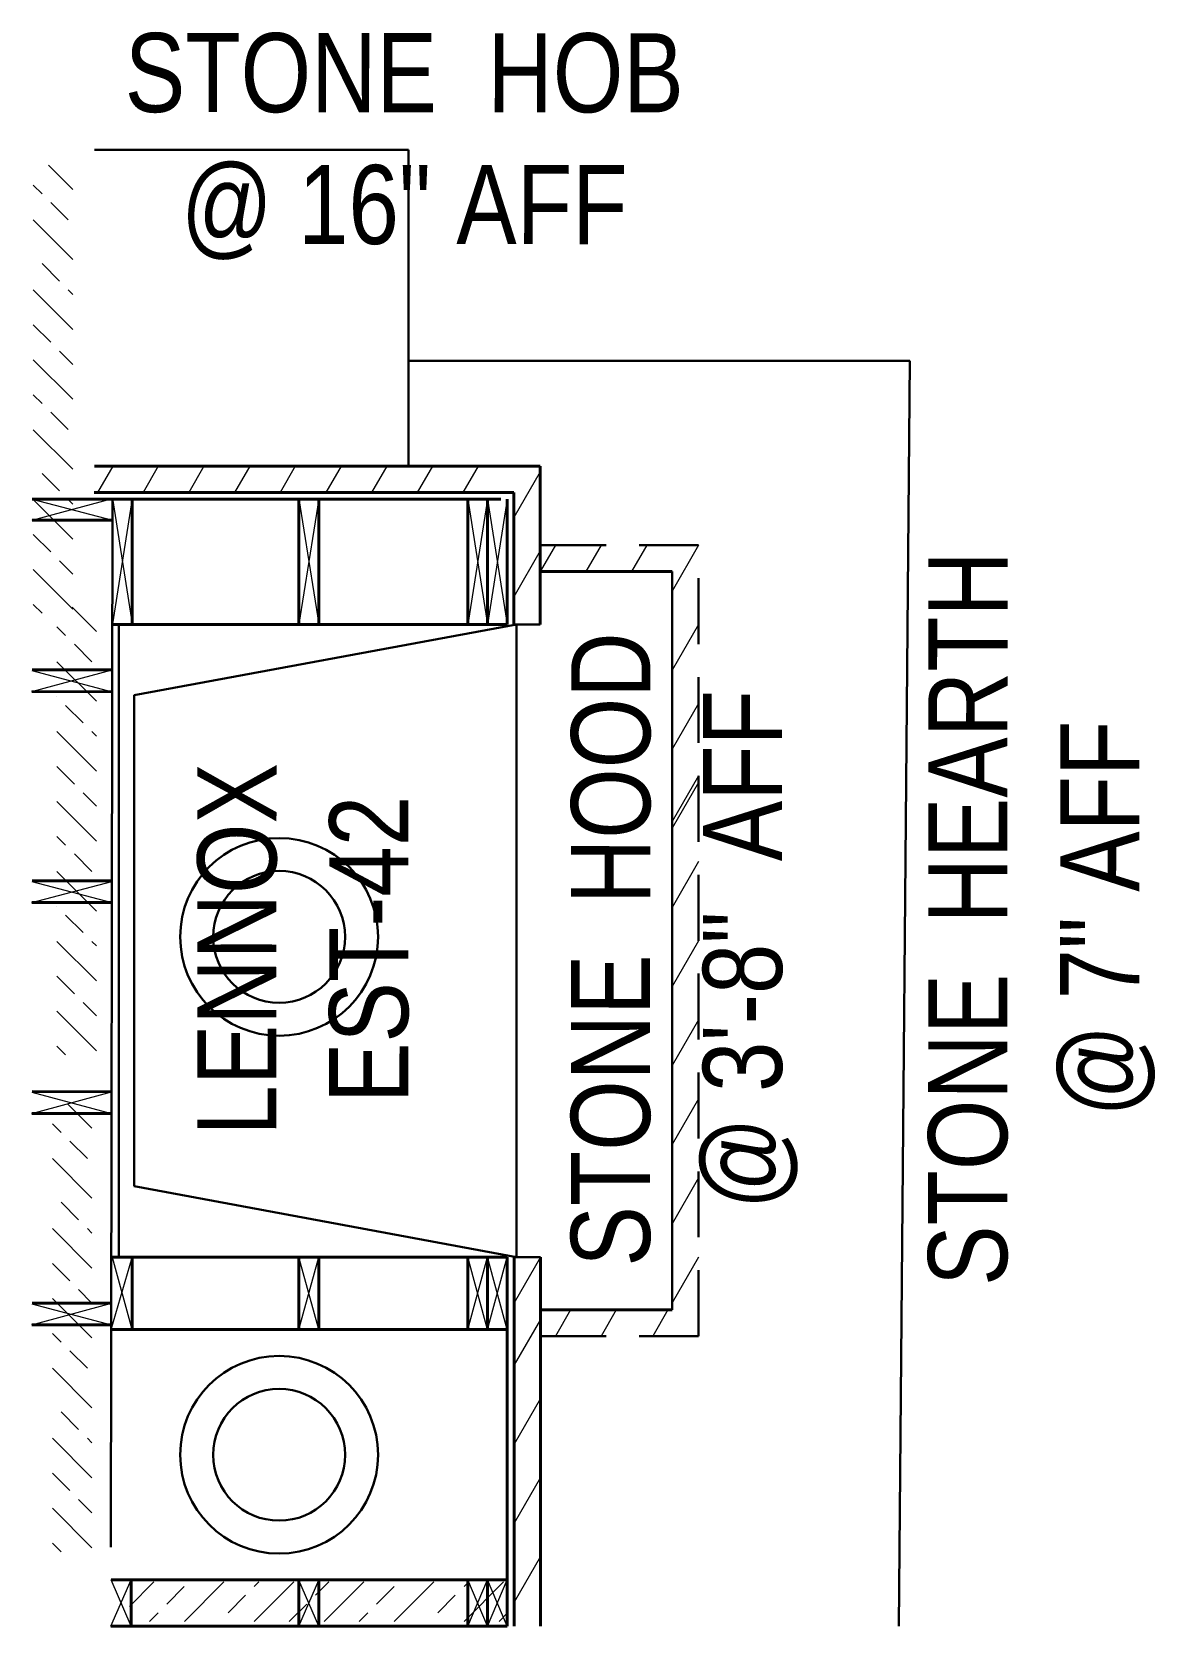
# Model space of a CAD drawing. Header units: inches. Extents: x 0 to 15350, y -6 to 2753.
# Drawn here: x 8131.9 to 8217.1, y 1359.9 to 1480.9 of the extents above; entities that cross this region are included whole.
import ezdxf

# ---------------------------------------------------------------- set-up
doc = ezdxf.new("R2010")
doc.units = ezdxf.units.IN
doc.header["$MEASUREMENT"] = 0
doc.linetypes.add('CENTER', pattern=[2, 1.25, -0.25, 0.25, -0.25])
doc.linetypes.add('HIDDEN', pattern=[0.375, 0.25, -0.125])
for name, color, linetype, lineweight in [('MASONRY', 14, 'Continuous', 30), ('NEW FRAMING', 6, 'Continuous', 30), ('NEW FRAMMING', 6, 'Continuous', 30), ('WALL FRAMING', 9, 'CENTER', 30), ('WALLS', 7, 'Continuous', 30)]:
    doc.layers.add(name, color=color, linetype=linetype, lineweight=lineweight)
doc.layers.add('TEXT', color=7, linetype='Continuous')
doc.layers.add('TEXT80', color=9, linetype='Continuous')
doc.styles.add('ARCHENT', font='technical.ttf', dxfattribs={"height": 6})

msp = doc.modelspace()

# ---------------------------------------------------------------- hatches: boundary and pattern name
at = {"layer": 'NEW FRAMING', "linetype": 'Continuous', "lineweight": 9, "ltscale": 25}
h = msp.add_hatch(dxfattribs=at)
h.set_pattern_fill('ANSI33', color=256, scale=15, angle=90, style=0)
h.set_pattern_definition([(135, (9398.1592, -3501.2786), (-2.6516504, -2.6516504), []), (135, (9398.1592, -3498.627), (-2.6516504, -2.6516504), [1.875, -0.9375])])
h.paths.add_polyline_path([(8132, 1436.74), (8135, 1436.74), (8135, 1470.74), (8132, 1470.74)])
h = msp.add_hatch(dxfattribs=at)
h.set_pattern_fill('ANSI33', color=256, scale=15, angle=90, style=0)
h.set_pattern_definition([(135, (9399.9507, -3534.7968), (-2.6516504, -2.6516504), []), (135, (9399.9507, -3532.145), (-2.6516504, -2.6516504), [1.875, -0.9375])])
h.paths.add_polyline_path([(8133.79, 1403.22), (8136.79, 1403.22), (8136.79, 1437.22), (8133.79, 1437.22)])
h = msp.add_hatch(dxfattribs=at)
h.set_pattern_fill('ANSI33', color=256, scale=15, angle=90, style=0)
h.set_pattern_definition([(135, (9399.6074, -3572.489), (-2.6516504, -2.6516504), []), (135, (9399.6074, -3569.8375), (-2.6516504, -2.6516504), [1.875, -0.9375])])
h.paths.add_polyline_path([(8133.45, 1365.53), (8136.45, 1365.53), (8136.45, 1399.53), (8133.45, 1399.53)])
h = msp.add_hatch(dxfattribs=at)
h.set_pattern_fill('ANSI33', color=256, scale=15, angle=180, style=0)
h.set_pattern_definition([(225, (13111.315, 2626.4176), (2.6516504, -2.6516504), []), (225, (13108.6632, 2626.4176), (2.6516504, -2.6516504), [1.875, -0.9375])])
h.paths.add_polyline_path([(8167.94, 1360.26), (8167.94, 1363.26), (8139.3, 1363.26), (8139.3, 1360.26)])

# ---------------------------------------------------------------- linework, layer by layer
at = {"layer": 'MASONRY', "color": 1, "linetype": 'Continuous', "lineweight": 30, "ltscale": 15}
for p, q in [((8160.46, 1471.91), (8136.65, 1471.91)), ((8198.46, 1455.91), (8160.46, 1455.91))]:
    msp.add_line(p, q, dxfattribs=at)
at = {"layer": 'MASONRY', "color": 1, "linetype": 'Continuous', "lineweight": 30, "ltscale": 20}
for p, q in [((8160.46, 1471.91), (8160.46, 1447.91)), ((8198.46, 1455.91), (8197.64, 1359.91))]:
    msp.add_line(p, q, dxfattribs=at)
at = {"layer": 'MASONRY', "color": 1, "linetype": 'Continuous', "lineweight": 40, "ltscale": 15}
for p, q in [((8170.44, 1447.91), (8136.63, 1447.91)), ((8170.44, 1447.91), (8170.44, 1435.91)), ((8170.46, 1359.91), (8170.46, 1387.9))]:
    msp.add_line(p, q, dxfattribs=at)
at = {"layer": 'MASONRY', "color": 1, "linetype": 'Continuous', "lineweight": 9, "ltscale": 20}
for p, q in [((8138.02, 1447.91), (8136.86, 1445.91)), ((8141.48, 1447.91), (8140.32, 1445.91)), ((8144.94, 1447.91), (8143.79, 1445.91)), ((8148.41, 1447.91), (8147.25, 1445.91)), ((8151.87, 1447.91), (8150.72, 1445.91)), ((8155.34, 1447.91), (8154.18, 1445.91)), ((8158.8, 1447.91), (8157.64, 1445.91)), ((8162.26, 1447.91), (8161.11, 1445.91)), ((8165.73, 1447.91), (8164.57, 1445.91)), ((8170.44, 1447.48), (8168.44, 1444.01)), ((8171.6, 1441.91), (8170.44, 1439.91)), ((8175.06, 1441.91), (8173.91, 1439.91)), ((8178.53, 1441.91), (8177.37, 1439.91)), ((8182.44, 1441.91), (8180.44, 1438.44)), ((8170.44, 1441.48), (8168.44, 1438.01)), ((8182.44, 1435.91), (8180.44, 1432.44)), ((8182.44, 1429.91), (8180.44, 1426.44)), ((8182.44, 1424.41), (8180.44, 1420.95)), ((8182.44, 1423.91), (8180.44, 1420.44)), ((8182.44, 1417.91), (8180.44, 1414.44)), ((8182.44, 1411.91), (8180.44, 1408.44)), ((8182.44, 1405.91), (8180.44, 1402.44)), ((8182.44, 1399.91), (8180.44, 1396.44)), ((8182.44, 1393.91), (8180.44, 1390.44)), ((8170.46, 1387.9), (8168.46, 1384.44)), ((8182.44, 1387.91), (8180.44, 1384.44)), ((8172.74, 1383.91), (8171.59, 1381.91)), ((8176.2, 1383.91), (8175.05, 1381.91)), ((8180.12, 1383.91), (8178.97, 1381.91)), ((8170.46, 1383.18), (8168.46, 1379.72)), ((8170.46, 1377.18), (8168.46, 1373.72)), ((8170.46, 1371.18), (8168.46, 1367.72)), ((8170.46, 1365.18), (8168.46, 1361.72))]:
    msp.add_line(p, q, dxfattribs=at)
at = {"layer": 'MASONRY', "color": 1, "linetype": 'HIDDEN', "lineweight": 30, "ltscale": 20}
for p, q in [((8170.44, 1441.91), (8182.44, 1441.91)), ((8182.44, 1381.91), (8182.44, 1441.91)), ((8168.44, 1435.91), (8170.44, 1435.91)), ((8168.46, 1387.9), (8170.46, 1387.9)), ((8170.44, 1381.91), (8182.44, 1381.91))]:
    msp.add_line(p, q, dxfattribs=at)
at = {"layer": 'NEW FRAMING', "linetype": 'Continuous', "lineweight": 40, "ltscale": 15}
for p, q in [((8167.45, 1445.41), (8131.91, 1445.41)), ((8139.5, 1445.41), (8139.5, 1435.91)), ((8152.14, 1445.43), (8152.14, 1435.93)), ((8153.64, 1445.43), (8153.64, 1435.93)), ((8164.94, 1445.41), (8164.94, 1435.91)), ((8166.44, 1445.41), (8166.44, 1435.91)), ((8167.94, 1445.41), (8167.94, 1435.91)), ((8138, 1443.81), (8131.91, 1443.81)), ((8180.44, 1439.91), (8170.44, 1439.91)), ((8167.94, 1435.91), (8137.98, 1435.91)), ((8137.98, 1432.45), (8131.91, 1432.46)), ((8137.98, 1430.8), (8131.89, 1430.81)), ((8137.96, 1416.45), (8131.91, 1416.46)), ((8137.96, 1414.8), (8131.89, 1414.81)), ((8137.94, 1400.45), (8131.91, 1400.46)), ((8137.94, 1398.8), (8131.89, 1398.81)), ((8167.94, 1387.91), (8137.98, 1387.91)), ((8139.5, 1382.41), (8139.5, 1387.91)), ((8152.14, 1382.41), (8152.14, 1387.89)), ((8153.64, 1382.41), (8153.64, 1387.89)), ((8164.94, 1382.41), (8164.94, 1387.91)), ((8166.44, 1382.41), (8166.44, 1387.91)), ((8167.94, 1382.41), (8167.94, 1387.91)), ((8137.92, 1384.41), (8131.91, 1384.41)), ((8180.44, 1383.91), (8170.44, 1383.91)), ((8137.91, 1382.76), (8131.89, 1382.77)), ((8167.94, 1382.41), (8137.9, 1382.41)), ((8167.94, 1363.41), (8137.9, 1363.41)), ((8139.41, 1359.91), (8139.41, 1363.41)), ((8152.14, 1359.91), (8152.14, 1363.39)), ((8153.64, 1359.91), (8153.64, 1363.39)), ((8164.94, 1359.91), (8164.94, 1363.41)), ((8166.44, 1359.91), (8166.44, 1363.41)), ((8167.94, 1359.91), (8167.94, 1363.41)), ((8167.94, 1359.91), (8137.89, 1359.91))]:
    msp.add_line(p, q, dxfattribs=at)
at = {"layer": 'NEW FRAMING', "color": 7, "linetype": 'Continuous', "lineweight": 40, "ltscale": 15}
for p, q in [((8168.44, 1445.91), (8136.62, 1445.91)), ((8168.44, 1445.91), (8168.44, 1435.91)), ((8167.44, 1435.91), (8138.48, 1435.91)), ((8167.44, 1387.91), (8138.48, 1387.91)), ((8167.94, 1359.91), (8167.94, 1387.91)), ((8168.46, 1387.9), (8168.46, 1359.91))]:
    msp.add_line(p, q, dxfattribs=at)
at = {"layer": 'NEW FRAMING', "ltscale": 15}
for p, q in [((8138, 1445.41), (8137.89, 1365.91)), ((8180.44, 1383.91), (8180.44, 1439.91))]:
    msp.add_line(p, q, dxfattribs=at)
at = {"layer": 'NEW FRAMING', "color": 7, "ltscale": 15}
msp.add_line((8138.48, 1435.91), (8138.48, 1387.91), dxfattribs=at)
at = {"layer": 'NEW FRAMMING', "linetype": 'Continuous', "lineweight": 9, "ltscale": 25}
for p, q in [((8131.91, 1443.81), (8138, 1445.45)), ((8131.92, 1445.41), (8138, 1443.81)), ((8131.89, 1430.81), (8137.98, 1432.45)), ((8131.89, 1432.41), (8137.98, 1430.8)), ((8131.89, 1414.81), (8137.96, 1416.41)), ((8131.89, 1416.41), (8137.96, 1414.8)), ((8131.89, 1398.81), (8137.94, 1400.45)), ((8131.89, 1400.41), (8137.94, 1398.8)), ((8131.89, 1382.77), (8137.92, 1384.41)), ((8131.89, 1384.37), (8137.91, 1382.76))]:
    msp.add_line(p, q, dxfattribs=at)
at = {"layer": 'TEXT', "color": 6, "linetype": 'Continuous', "lineweight": 30, "ltscale": 15}
for centre, radius in [((8150.64, 1412.2), 7.5), ((8150.64, 1412.2), 5), ((8150.64, 1372.91), 7.5), ((8150.64, 1372.91), 5)]:
    msp.add_circle(centre, radius, dxfattribs=at)
at = {"layer": 'WALL FRAMING', "color": 6, "linetype": 'Continuous', "lineweight": 9, "ltscale": 25}
for p, q in [((8139.5, 1445.45), (8138, 1435.95)), ((8138, 1445.45), (8139.5, 1435.95)), ((8153.64, 1445.43), (8152.14, 1435.93)), ((8152.14, 1445.43), (8153.64, 1435.93)), ((8166.44, 1445.41), (8164.94, 1435.91)), ((8164.94, 1445.41), (8166.44, 1435.91)), ((8167.94, 1445.41), (8166.44, 1435.91)), ((8166.44, 1445.41), (8167.94, 1435.91)), ((8137.9, 1382.41), (8139.5, 1387.87)), ((8139.5, 1382.41), (8138, 1387.87)), ((8153.64, 1382.41), (8152.14, 1387.89)), ((8152.14, 1382.41), (8153.64, 1387.89)), ((8166.44, 1382.41), (8164.94, 1387.91)), ((8164.94, 1382.41), (8166.44, 1387.91)), ((8167.94, 1382.41), (8166.44, 1387.91)), ((8166.44, 1382.41), (8167.94, 1387.91)), ((8137.89, 1359.91), (8139.41, 1363.41)), ((8139.41, 1359.91), (8137.9, 1363.41)), ((8153.64, 1359.91), (8152.14, 1363.39)), ((8152.14, 1359.91), (8153.64, 1363.39)), ((8166.44, 1359.91), (8164.94, 1363.41)), ((8164.94, 1359.91), (8166.44, 1363.41)), ((8167.94, 1359.91), (8166.44, 1363.41)), ((8166.44, 1359.91), (8167.94, 1363.41))]:
    msp.add_line(p, q, dxfattribs=at)
at = {"layer": 'WALLS', "linetype": 'Continuous', "lineweight": 30, "ltscale": 25}
for p, q in [((8139.64, 1430.54), (8168.64, 1435.91)), ((8168.64, 1435.91), (8168.64, 1387.91)), ((8139.64, 1430.54), (8139.64, 1393.29)), ((8139.64, 1393.29), (8168.64, 1387.91))]:
    msp.add_line(p, q, dxfattribs=at)

# ---------------------------------------------------------------- texts
at = {"layer": 'TEXT80', "color": 1, "linetype": 'Continuous', "lineweight": 30, "char_height": 6, "width": 360.0625, "attachment_point": 5, "style": 'ARCHENT'}
for s, insert, rotation in [('{\\C7;STONE  HOB\\P@ 16" AFF}', (8160.13, 1472.16), 359.9672), ('{\\C7;STONE  HEARTH\\P@ 7" AFF}', (8208.47, 1413.59), 89.9672), ('{\\C7;STONE  HOOD\\P@ 3\'-8"  AFF}', (8181.38, 1411.24), 89.9672), ('{\\C7;LENNOX\\PEST-42}', (8152.48, 1411.25), 89.9672)]:
    msp.add_mtext(s, dxfattribs=dict(at, insert=insert, rotation=rotation))

doc.saveas('drawing.dxf')
